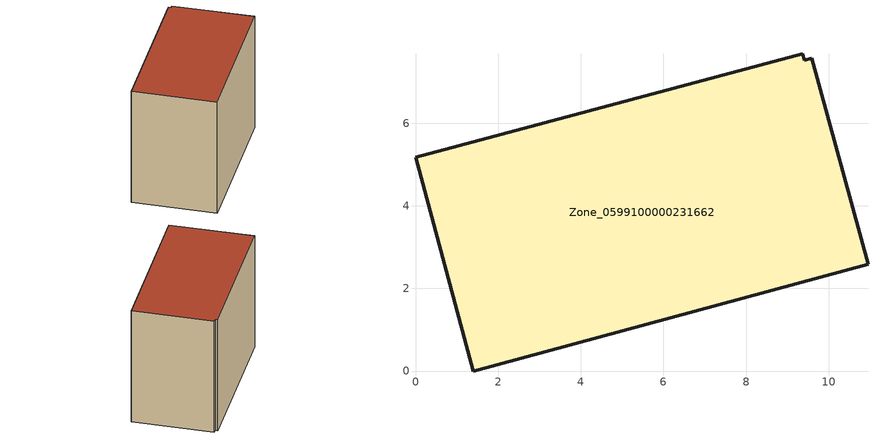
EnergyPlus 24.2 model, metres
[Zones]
Zone_0599100000231662
 floor ground (C_G): 9.6,7.57 10.95,2.58 1.4,0 0,5.17 9.37,7.67 9.41,7.53 z0
 wall outside (C_F): 1.4,0 10.95,2.58 9.6,7.57 9.41,7.53 9.37,7.67 0,5.17 1.4,0 z0:7.98
 roof outside (C_R): 10.95,2.58 9.6,7.57 9.41,7.53 9.37,7.67 0,5.17 1.4,0 z7.98
[BUILDING]
Pand.0599100000231662: North Axis=0; Terrain=City; Loads Convergence Tolerance Value=0.04; Temperature Convergence Tolerance Value=0.4; Solar Distribution=FullExterior; Maximum Number of Warmup Days=25; Minimum Number of Warmup Days=1
[Site:Location]
Rotterdam.The.Hague.AP_ZH_NLD Design_Conditions: Latitude=51.96; Longitude=4.45; Time Zone=1; Elevation=-4.5
[SITE:GROUNDTEMPERATURE:BUILDINGSURFACE]
18, 18, 18, 18, 18, 18, 18, 18, 18, 18, 18, 18
[MATERIAL] Thermal Absorptance=0.9; Solar Absorptance=0.7; Visible Absorptance=0.7
Name | Roughness | Thickness | Conductivity | Density | Specific Heat
G.TI.1946-1964 | MediumSmooth | 0.15 | 1 | 540 | 1210
F.TI.1946-1964 | Rough | 0.3 | 0.857143 | 1920 | 840
R.TI.1946-1964 | MediumRough | 0.2 | 0.277778 | 1500 | 1000
[CONSTRUCTION]
C_G: G.TI.1946-1964
C_F: F.TI.1946-1964
C_R: R.TI.1946-1964
[ZONE]
Zone_0599100000231662: Type=1; Multiplier=1; Ceiling Height=Autocalculate; Volume=Autocalculate; Floor Area=autocalculate; Part of Total Floor Area=Yes
[ZONEINFILTRATION:DESIGNFLOWRATE]
Infil_Zone_0599100000231662: Zone or ZoneList or Space or SpaceList=Zone_0599100000231662; Schedule=AlwaysOn; Design Flow Rate Calculation Method=Flow/Area; Flow Rate per Floor Area=0.003; Constant Term Coefficient=1; Temperature Term Coefficient=0; Velocity Term Coefficient=0; Velocity Squared Term Coefficient=0
[HVACTEMPLATE:ZONE:IDEALLOADSAIRSYSTEM]
Zone_0599100000231662: Maximum Heating Supply Air Temperature=50; Minimum Cooling Supply Air Temperature=13; Maximum Heating Supply Air Humidity Ratio=0.0156; Minimum Cooling Supply Air Humidity Ratio=0.0077; Heating Limit=NoLimit; Cooling Limit=NoLimit; Dehumidification Control Type=ConstantSensibleHeatRatio; Cooling Sensible Heat Ratio=0.7; Dehumidification Setpoint=60; Humidification Control Type=None; Humidification Setpoint=30; Outdoor Air Method=None; Outdoor Air Flow Rate per Person=0.00944; Outdoor Air Flow Rate per Zone Floor Area=0; Outdoor Air Flow Rate per Zone=0; Demand Controlled Ventilation Type=None; Outdoor Air Economizer Type=NoEconomizer; Heat Recovery Type=None; Sensible Heat Recovery Effectiveness=0.7; Latent Heat Recovery Effectiveness=0.65
[ZONECONTROL:THERMOSTAT]
ThermostatControl_Zone_0599100000231662: Zone or ZoneList=Zone_0599100000231662; Control Type Schedule=DualSetpointControlType; Control 1=Thermostat_Zone_0599100000231662; Temperature Difference Between Cutout And Setpoint=0
[THERMOSTATSETPOINT:DUALSETPOINT]
Thermostat_Zone_0599100000231662: Heating Setpoint Temperature Schedule=HeatingSetpoint_Zone_0599100000231662; Cooling Setpoint Temperature Schedule=CoolingSetpoint_Zone_0599100000231662
[SCHEDULE:COMPACT]
HeatingSetpoint_Zone_0599100000231662: Through: 12/31, For: AllDays, Until: 24:00, 21
CoolingSetpoint_Zone_0599100000231662: Through: 12/31, For: AllDays, Until: 24:00, 24
DualSetpointControlType: Through: 12/31, For: AllDays, Until: 24:00, 4
AlwaysOn: Through: 12/31, For: AllDays, Until: 24:00, 1
